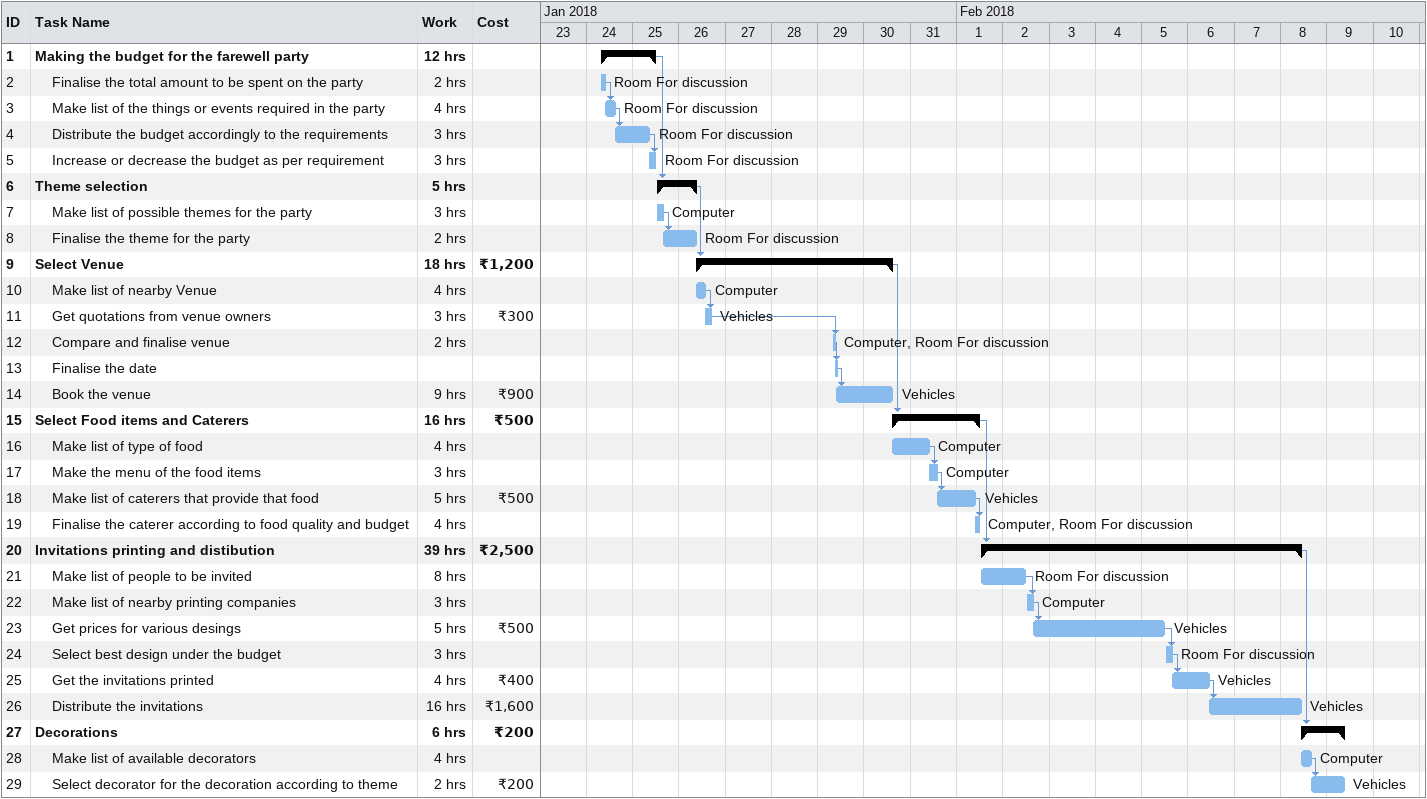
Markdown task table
| ID | Level | Task | Start | Finish | Predecessors | Resources | Work (h) | Cost (₹) |
|---|---|---|---|---|---|---|---|---|
| 1 | 1 | **Making the budget for the farewell party** | 2018-01-24 | 2018-01-25 |  |  | 12 |  |
| 2 | 2 | Finalise the total amount to be spent on the party | 2018-01-24 | 2018-01-24 |  | Room For discussion | 2 |  |
| 3 | 2 | Make list of the things or events required in the party | 2018-01-24 | 2018-01-24 | 2 | Room For discussion | 4 |  |
| 4 | 2 | Distribute the budget accordingly to the requirements | 2018-01-24 | 2018-01-25 | 3 | Room For discussion | 3 |  |
| 5 | 2 | Increase or decrease the budget as per requirement | 2018-01-25 | 2018-01-25 | 4 | Room For discussion | 3 |  |
| 6 | 1 | **Theme selection** | 2018-01-25 | 2018-01-26 | 1 |  | 5 |  |
| 7 | 2 | Make list of possible themes for the party | 2018-01-25 | 2018-01-25 |  | Computer | 3 |  |
| 8 | 2 | Finalise the theme for the party | 2018-01-25 | 2018-01-26 | 7 | Room For discussion | 2 |  |
| 9 | 1 | **Select Venue** | 2018-01-26 | 2018-01-30 | 6 |  | 18 | 1200 |
| 10 | 2 | Make list of nearby Venue | 2018-01-26 | 2018-01-26 |  | Computer | 4 |  |
| 11 | 2 | Get quotations from venue owners | 2018-01-26 | 2018-01-26 | 10 | Vehicles | 3 | 300 |
| 12 | 2 | Compare and finalise venue | 2018-01-29 | 2018-01-29 | 11 | Computer, Room For discussion | 2 |  |
| 13 | 2 | Finalise the date | 2018-01-29 | 2018-01-29 | 12 |  |  |  |
| 14 | 2 | Book the venue | 2018-01-29 | 2018-01-30 | 13 | Vehicles | 9 | 900 |
| 15 | 1 | **Select Food items and Caterers** | 2018-01-30 | 2018-02-01 | 9 |  | 16 | 500 |
| 16 | 2 | Make list of type of food | 2018-01-30 | 2018-01-31 |  | Computer | 4 |  |
| 17 | 2 | Make the menu of the food items | 2018-01-31 | 2018-01-31 | 16 | Computer | 3 |  |
| 18 | 2 | Make list of caterers that provide that food | 2018-01-31 | 2018-02-01 | 17 | Vehicles | 5 | 500 |
| 19 | 2 | Finalise the caterer according to food quality and budget | 2018-02-01 | 2018-02-01 | 18 | Computer, Room For discussion | 4 |  |
| 20 | 1 | **Invitations printing and distibution** | 2018-02-01 | 2018-02-08 | 15 |  | 39 | 2500 |
| 21 | 2 | Make list of people to be invited | 2018-02-01 | 2018-02-02 |  | Room For discussion | 8 |  |
| 22 | 2 | Make list of nearby printing companies | 2018-02-02 | 2018-02-02 | 21 | Computer | 3 |  |
| 23 | 2 | Get prices for various desings | 2018-02-02 | 2018-02-05 | 22 | Vehicles | 5 | 500 |
| 24 | 2 | Select best design under the budget | 2018-02-05 | 2018-02-05 | 23 | Room For discussion | 3 |  |
| 25 | 2 | Get the invitations printed | 2018-02-05 | 2018-02-06 | 24 | Vehicles | 4 | 400 |
| 26 | 2 | Distribute the invitations | 2018-02-06 | 2018-02-08 | 25 | Vehicles | 16 | 1600 |
| 27 | 1 | **Decorations** | 2018-02-08 | 2018-02-09 | 20 |  | 6 | 200 |
| 28 | 2 | Make list of available decorators | 2018-02-08 | 2018-02-08 |  | Computer | 4 |  |
| 29 | 2 | Select decorator for the decoration according to theme | 2018-02-08 | 2018-02-09 | 28 | Vehicles | 2 | 200 |
